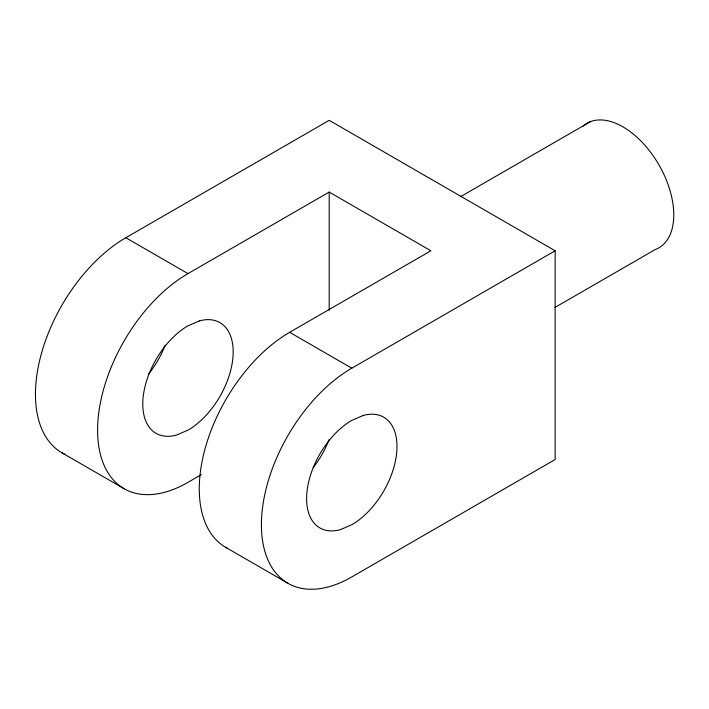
<?xml version="1.0" encoding="UTF-8"?>
<svg xmlns="http://www.w3.org/2000/svg" width="709" height="709" viewBox="0 0 709 709"><rect width="100%" height="100%" fill="white"/><g stroke="black" fill="none" stroke-linecap="round" stroke-linejoin="round"><path stroke-width="1.06" d="M64.749 454.301A127.824 73.798 -60 0 1 41.601 352.896A127.824 73.798 -60 0 1 125.83 237.737L329.198 120.326L555.156 250.782L555.156 459.521L351.797 576.931A127.824 73.798 -60 0 1 261.408 524.74A127.824 73.798 -60 0 1 351.797 368.193L555.156 250.782M201.329 474.631L187.974 482.35A127.824 73.798 -60 0 1 97.585 430.159A127.824 73.798 -60 0 1 187.974 273.612L329.198 192.077L430.877 250.782L289.653 332.317A127.824 73.798 -60 0 0 205.663 446.635A127.824 73.798 -60 0 0 227.616 548.403M460.531 196.685L590.606 121.585M554.855 307.511L655.284 249.524A71.901 41.512 60 0 0 658.572 164.249A71.901 41.512 60 0 0 583.144 126.051M125.83 237.737L187.974 273.612M289.653 332.317L351.797 368.193M61.922 452.803L124.057 488.678M225.746 547.383L287.881 583.259M329.198 192.077L329.198 310.25M165.117 345.212A63.907 36.903 -60 0 1 148.686 373.927M328.941 439.793A63.907 36.903 -60 0 1 313.183 467.656M199.38 320.902L187.672 325.972A63.907 36.903 -60 0 0 143.129 397.403A63.907 36.903 -60 0 0 176.568 435.06L188.275 429.991A63.907 36.903 -60 0 0 232.818 358.559A63.907 36.903 -60 0 0 199.38 320.902M363.194 415.483L351.487 420.552A63.907 36.903 -60 0 0 306.953 491.984A63.907 36.903 -60 0 0 340.391 529.641L352.098 524.571A63.907 36.903 -60 0 0 396.632 453.14A63.907 36.903 -60 0 0 363.194 415.483"/></g></svg>
